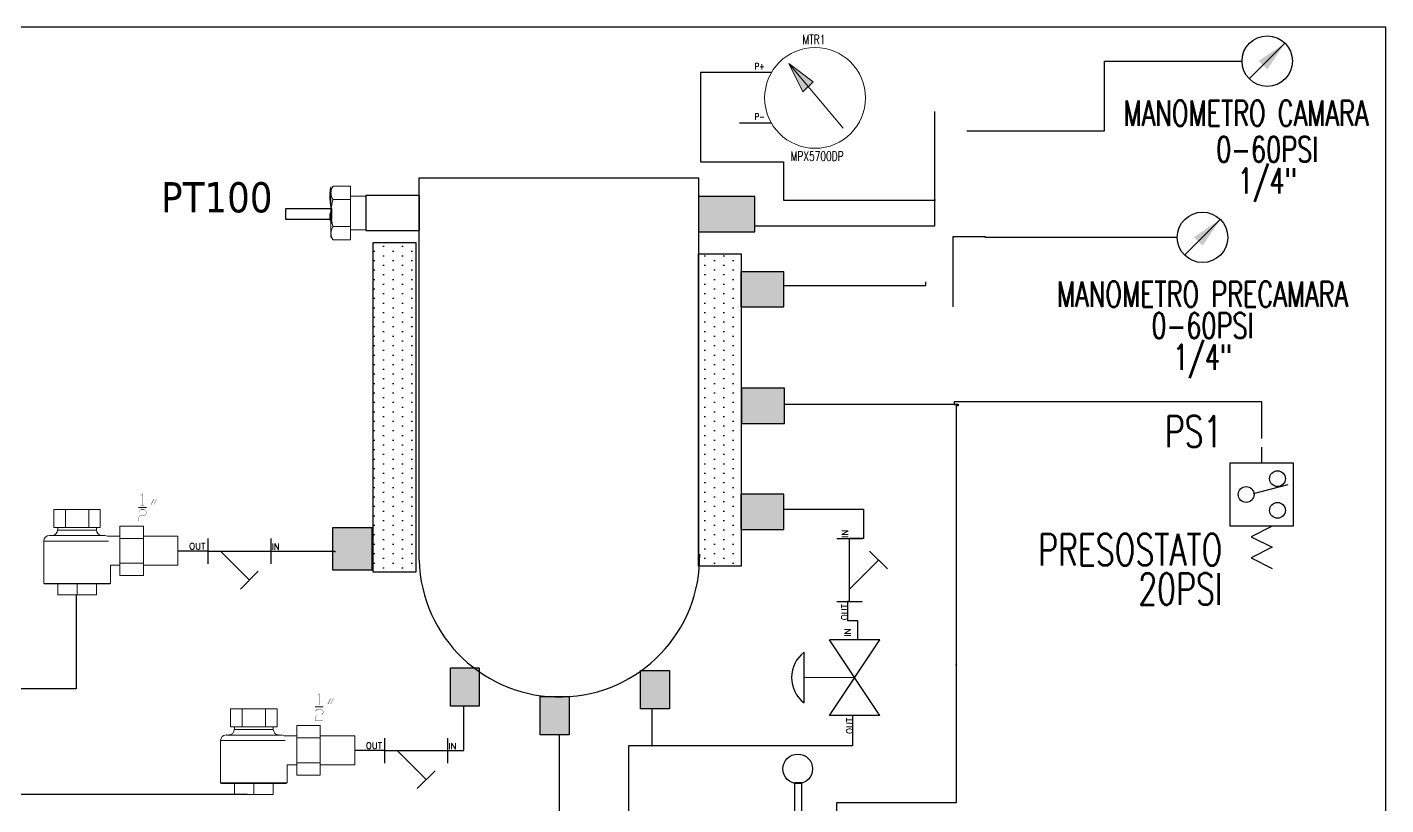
# Model space of a CAD drawing. Header units: millimetres. Extents: x 15 to 265, y 10 to 205.
# Drawn here: x 103.3 to 265, y 112.5 to 205 of the extents above; entities that cross this region are included whole.
import ezdxf
from ezdxf.enums import TextEntityAlignment as Align

# ---------------------------------------------------------------- set-up
doc = ezdxf.new("R2010")
doc.units = ezdxf.units.MM
for name, color, linetype in [('DESC', 250, 'Continuous'), ('SYMS', 7, 'Continuous'), ('TAGS', 250, 'Continuous'), ('TERMS', 123, 'Continuous'), ('WIRENO', 250, 'Continuous'), ('WIRES', 7, 'Continuous')]:
    doc.layers.add(name, color=color, linetype=linetype)
doc.styles.get("Standard").update_dxf_attribs({"font": 'tahoma.ttf'})
doc.styles.add('WD', font='romans.shx')
pattern_1 = [(90, (348.2018, -2.1999), (-1.125, 0.5625), [0, -1.125])]

# ---------------------------------------------------------------- blocks, each defined once
blk = doc.blocks.new('HVL1_PRESS_SW')
for p, q in [((0.0937, 0.2224), (0.0937, 0.2818)), ((0.0937, 0.125), (0.0937, 0.188)), ((-0.0313, -0.1258), (-0.0313, 0.125)), ((-0.0313, 0.125), (0.2188, 0.125)), ((0.2188, 0.125), (0.2188, -0.1258)), ((0.061, 0.0046), (0.1981, 0.0401)), ((0.2188, -0.1258), (-0.0313, -0.1258)), ((0.1352, -0.1258), (0.0523, -0.1673)), ((0.0523, -0.1673), (0.1352, -0.2094)), ((0.1352, -0.2094), (0.0523, -0.2509)), ((0.0523, -0.2509), (0.1352, -0.293))]:
    blk.add_line(p, q)
for centre in [(0.1559, 0.0628), (0.0316, -0.0001), (0.1559, -0.0629)]:
    blk.add_circle(centre, 0.0314)
at = {"style": 'WD', "width": 0.7}
for tag, height, p in [('INST', 0.125, (-0.0625, 0.5)), ('LOC', 0.125, (-0.0625, 0.3437)), ('TAG1', 0.125, (-0.0625, 0.1875)), ('TERM01', 0.0625, (-0.0625, 0.0312)), ('DESC1', 0.125, (-0.0625, -0.2812)), ('RATING1', 0.125, (0.775, -0.2812)), ('DESC2', 0.125, (-0.0625, -0.4375)), ('DESC3', 0.125, (-0.0625, -0.5938)), ('WDTAGALT', 0.125, (-0.0625, -0.75))]:
    blk.add_attdef(tag, text='', height=height, dxfattribs=at).set_placement(p, align=Align.RIGHT)
at = {"style": 'WD'}
for tag, p, height, flags in [('WDBLKNAM', (0.4053, 0.3437), 0.01, 9), ('X2TERM04', (0.0937, 0.2812), 0.005, 1), ('FAMILY', (0.4062, 0.3125), 0.01, 9), ('WDTYPE', (0.0625, 0.0625), 0.01, 1), ('X1TERM02', (0.1874, 0.0628), 0.005, 1), ('X4TERM01', (0, 0), 0.005, 1), ('X1TERM03', (0.1874, -0.0629), 0.005, 1)]:
    blk.add_attdef(tag, p, '', height=height, dxfattribs=dict(at, flags=flags))
at = {"style": 'WD', "width": 0.7}
for tag, p in [('TERM04', (0.125, 0.25)), ('TERM02', (0.25, 0.0937)), ('TERM03', (0.25, -0.0312))]:
    blk.add_attdef(tag, p, '', height=0.0625, dxfattribs=at)
at = {"linetype": 'Continuous', "style": 'WD', "flags": 9}
for tag, p in [('CAT', (0.4062, 0.2812)), ('ASSYCODE', (0.4062, 0.2188)), ('MFG', (0.4062, 0.25))]:
    blk.add_attdef(tag, p, '', height=0.01, dxfattribs=at)
at = {"style": 'WD'}
blk.add_attdef('XREF', (0.2812, -0.375), '', height=0.0625, dxfattribs=at)
at = {"style": 'WD', "width": 0.7}
blk.add_attdef('TERM05', text='', height=0.0625, dxfattribs=at).set_placement((0.125, -0.4062), align=Align.CENTER)
blk = doc.blocks.new('HGVA1_DIAPHRAGM_VALVE2')
at = {"color": 7, "linetype": 'Continuous', "lineweight": 0, "ltscale": 3.2258}
for p, q in [((-0.25, 0.5), (0.25, 0.5)), ((0, 0), (0, 0.5))]:
    blk.add_line(p, q, dxfattribs=at)
for p, q in [((-0.375, -0.25), (-0.375, 0.25)), ((-0.375, -0.25), (0.375, 0.25)), ((-0.375, 0.25), (0.375, -0.25)), ((0.375, -0.25), (0.375, 0.25))]:
    blk.add_line(p, q)
at = {"ltscale": 25.4, "flags": 128}
blk.add_lwpolyline([(0.25, 0.5, 0.5), (-0.25, 0.5)], format="xyb", close=True, dxfattribs=at)
at = {"style": 'WD', "flags": 1}
for tag, p in [('INST', (-0.469, 0.748)), ('LOC', (-0.469, 0.587)), ('TAG1', (-0.469, 0.378))]:
    blk.add_attdef(tag, text='', height=0.125, dxfattribs=at).set_placement(p, align=Align.RIGHT)
at = {"style": 'WD'}
blk.add_attdef('XREF', text='', height=0.0625, rotation=0.0625, dxfattribs=at).set_placement((0.518, 0.271), align=Align.TOP_CENTER)
blk.add_attdef('TERM01', text='', height=0.0625, dxfattribs=at).set_placement((-0.399, 0.018), align=Align.RIGHT)
for tag, p, height in [('X4TERM01', (-0.375, 0), 0.005), ('X1TERM02', (0.375, 0), 0.005), ('TERM02', (0.406, 0.036), 0.0625), ('RATING1', (0.388, -0.162), 0.125), ('DESC1', (0.388, -0.378), 0.125), ('DESC2', (0.388, -0.562), 0.125), ('DESC3', (0.388, -0.752), 0.125), ('WDTAGALT', (0.388, -0.907), 0.125)]:
    blk.add_attdef(tag, p, '', height=height, dxfattribs=at)
at = {"style": 'WD', "flags": 1}
for tag, p in [('WDTYPE', (-0.154, -0.127)), ('FAMILY', (-0.143, -0.17)), ('CAT', (-0.143, -0.215)), ('MFG', (-0.141, -0.246)), ('ASSYCODE', (-0.113, -0.275))]:
    blk.add_attdef(tag, text='', height=0.01, dxfattribs=at).set_placement(p, align=Align.CENTER)
blk = doc.blocks.new('HMT1_DIFFERENTIAL_PRESSURE_GAUGE')
blk.add_hatch(color=7).paths.add_polyline_path([(-0.26, 0.34), (-0.12, 0.06), (-0.02, 0.16)])
at = {"color": 7, "linetype": 'Continuous', "lineweight": 0, "ltscale": 645.15999}
for p, q in [((-0.26, 0.34), (0.28, -0.3)), ((-0.26, 0.34), (-0.12, 0.06)), ((-0.26, 0.34), (-0.02, 0.16)), ((-0.12, 0.06), (-0.02, 0.16))]:
    blk.add_line(p, q, dxfattribs=at)
for p, q in [((-0.437, 0.25), (-0.75, 0.25)), ((-0.437, -0.25), (-0.75, -0.25))]:
    blk.add_line(p, q)
at = {"color": 255, "linetype": 'Continuous', "lineweight": 0, "ltscale": 25.4, "flags": 128}
blk.add_lwpolyline([(-0.26, 0.34), (-0.12, 0.06), (-0.02, 0.16)], close=True, dxfattribs=at)
at = {"color": 7, "linetype": 'Continuous', "lineweight": 0, "ltscale": 645.15999}
blk.add_circle((0, 0), 0.5, dxfattribs=at)
at = {"style": 'WD', "width": 0.7}
for tag, p in [('INST', (-0.01, 0.781)), ('LOC', (-0.01, 0.656)), ('TAG1', (-0.01, 0.531)), ('DESC1', (0.021, -0.625)), ('DESC2', (0.021, -0.75)), ('DESC3', (0.021, -0.875)), ('WDTAGALT', (0.021, -1))]:
    blk.add_attdef(tag, text='', height=0.0938, dxfattribs=at).set_placement(p, align=Align.CENTER)
for tag, p in [('TERM01', (-0.5, 0.281)), ('TERM02', (-0.5, -0.219))]:
    blk.add_attdef(tag, text='', height=0.0625, dxfattribs=at).set_placement(p, align=Align.RIGHT)
at = {"style": 'WD'}
for tag, p, height, flags in [('X4TERM01', (-0.75, 0.25), 0.005, 1), ('X1TERM03', (0.5, 0), 0.005, 1), ('FAMILY', (-0.208, -0.062), 0.01, 9), ('X4TERM02', (-0.75, -0.25), 0.005, 1), ('WDBLKNAM', (-0.209, -0.188), 0.01, 9)]:
    blk.add_attdef(tag, p, '', height=height, dxfattribs=dict(at, flags=flags))
at = {"style": 'WD', "width": 0.7}
for tag, p, height in [('TERM03', (0.531, 0.031), 0.0625), ('RATING1', (0.469, -0.375), 0.0938)]:
    blk.add_attdef(tag, p, '', height=height, dxfattribs=at)
at = {"linetype": 'Continuous', "style": 'WD', "flags": 9}
for tag, p in [('CAT', (-0.208, -0.094)), ('MFG', (-0.208, -0.125)), ('ASSYCODE', (-0.208, -0.156))]:
    blk.add_attdef(tag, p, '', height=0.01, dxfattribs=at)
at = {"flags": 1}
blk.add_attdef('WDTYPE', (-0.219, -0.25), '', height=0.01, dxfattribs=at)
at = {"style": 'WD'}
blk.add_attdef('XREF', text='', height=0.0625, dxfattribs=at).set_placement((-0.438, -0.406), align=Align.RIGHT)
blk = doc.blocks.new('Trampo')
for points in [[(117.18, 260.47), (116.16, 260.47), (116.16, 260.53), (116.64, 260.53), (116.64, 263.49), (116.17, 263.03), (116.12, 263.08), (116.65, 263.61), (116.7, 263.61), (116.7, 260.53), (117.18, 260.53)], [(119.73, 262.17), (119, 260.7), (118.92, 260.75), (119.65, 262.2)], [(120.48, 262.17), (119.73, 260.7), (119.65, 260.75), (120.39, 262.2)], [(117.75, 258.35), (117.2, 257.8), (116.17, 257.8), (115.68, 257.31), (115.68, 256.33), (117.7, 256.33), (117.7, 256.27), (115.61, 256.27), (115.61, 257.34), (116.16, 257.87), (117.18, 257.87), (117.66, 258.37), (117.66, 258.86), (117.18, 259.34), (116.17, 259.34), (115.68, 258.85), (115.63, 258.9), (116.16, 259.43), (117.2, 259.43), (117.75, 258.88)]]:
    blk.add_hatch(color=7).paths.add_polyline_path(points)
at = {"color": 7, "linetype": 'Continuous', "lineweight": 20}
blk.add_lwpolyline([(115.59, 259.99), (117.71, 259.99), (117.71, 259.99)], dxfattribs=at)
at = {"color": 7, "linetype": 'Continuous', "lineweight": 15}
for points in [[(93.14, 259.47), (105.47, 259.47), (105.47, 254.69), (93.14, 254.69)], [(93.14, 254.69), (93.14, 259.47), (93.14, 259.47)], [(96.24, 254.69), (96.24, 259.47), (96.24, 259.47)], [(102.39, 254.69), (102.39, 259.47), (102.39, 259.47)], [(94.17, 254.69), (94.17, 253.97), (94.17, 253.97)], [(104.46, 253.97), (104.46, 254.69), (104.46, 254.69)], [(116.95, 255.02), (110.68, 255.02), (110.68, 241.9), (116.95, 241.9)], [(116.95, 255.02), (116.95, 241.9), (116.95, 241.9)], [(90.48, 251.05), (90.48, 239.82), (90.48, 239.82)], [(91.97, 252.49), (106.66, 252.49), (106.66, 252.49)], [(110.68, 252.31), (107.39, 252.31), (107.39, 252.31)], [(116.95, 251.77), (110.68, 251.77), (110.68, 251.77)], [(126.1, 252.31), (116.95, 252.31), (116.95, 252.31)], [(126.1, 252.31), (126.1, 244.62), (126.1, 244.62)], [(108.15, 239.82), (108.15, 244.62), (108.15, 244.62)], [(108.15, 244.62), (110.68, 244.62), (110.68, 244.62)], [(116.95, 245.16), (110.68, 245.16), (110.68, 245.16)], [(116.95, 244.62), (126.1, 244.62), (126.1, 244.62)], [(107.93, 239.65), (90.7, 239.65), (90.7, 239.65)], [(104.46, 239.65), (104.46, 236.73), (94.17, 236.73), (94.17, 239.65)], [(99.3, 239.65), (99.3, 236.73), (99.3, 236.73)]]:
    blk.add_lwpolyline(points, dxfattribs=at)
at = {"color": 8, "linetype": 'Continuous', "lineweight": 15}
for points in [[(94.17, 253.97), (104.46, 253.97), (104.46, 253.97)], [(107.64, 251.05), (90.48, 251.05), (90.48, 251.05)], [(90.48, 239.82), (108.15, 239.82), (108.15, 239.82)]]:
    blk.add_lwpolyline(points, dxfattribs=at)
at = {"color": 7, "linetype": 'Continuous', "lineweight": 15}
for points in [[(92.66, 252.53), (93.48, 252.53), (94.12, 253.19), (94.12, 254)], [(104.46, 254), (104.46, 253.19), (105.12, 252.53), (105.92, 252.53)], [(91.94, 252.53), (91.14, 252.53), (90.48, 251.88), (90.48, 251.07)], [(107.36, 252.34), (107.12, 252.46), (106.89, 252.53), (106.64, 252.53)], [(90.48, 239.85), (90.48, 239.74), (90.56, 239.65), (90.68, 239.65)], [(107.92, 239.65), (108.02, 239.65), (108.1, 239.74), (108.1, 239.85)]]:
    blk.add_open_spline(points, degree=3, dxfattribs=at)
blk = doc.blocks.new('HME1_PRESS_M')
blk.add_line((0.0361, -0.0879), (0.2129, 0.0889))
blk.add_circle((0.125, 0), 0.125)
blk.add_solid([(0.0821, 0.0015), (0.1255, -0.0419), (0.2129, 0.0889)])
at = {"style": 'WD', "width": 0.7}
for tag, p in [('INST', (0.125, 0.5)), ('LOC', (0.125, 0.3438)), ('TAG1', (0.125, 0.1875)), ('DESC1', (0.125, -0.3438)), ('DESC2', (0.125, -0.5)), ('DESC3', (0.125, -0.6562)), ('WDTAGALT', (0.125, -0.8125))]:
    blk.add_attdef(tag, text='', height=0.125, dxfattribs=at).set_placement(p, align=Align.CENTER)
blk.add_attdef('TERM01', text='', height=0.0625, dxfattribs=at).set_placement((-0.0322, 0.0313), align=Align.RIGHT)
at = {"style": 'WD'}
for tag, p, height, flags in [('WDTYPE', (0.0625, 0.0625), 0.01, 1), ('X4TERM01', (0, 0), 0.005, 1), ('WDBLKNAM', (0.1342, 0.0008), 0.01, 9), ('X1TERM02', (0.248, 0), 0.005, 1), ('FAMILY', (0.1303, -0.0348), 0.01, 9)]:
    blk.add_attdef(tag, p, '', height=height, dxfattribs=dict(at, flags=flags))
at = {"style": 'WD', "width": 0.7}
for tag, p, height in [('TERM02', (0.2803, 0.0313), 0.0625), ('RATING1', (0.2812, -0.1875), 0.125)]:
    blk.add_attdef(tag, p, '', height=height, dxfattribs=at)
at = {"style": 'WD'}
blk.add_attdef('XREF', text='', height=0.0625, dxfattribs=at).set_placement((-0.0312, -0.125), align=Align.RIGHT)
at = {"linetype": 'Continuous', "style": 'WD', "flags": 9}
for tag, p in [('CAT', (0.1303, -0.066)), ('MFG', (0.1283, -0.0855)), ('ASSYCODE', (0.1305, -0.1028))]:
    blk.add_attdef(tag, p, '', height=0.01, dxfattribs=at)
blk = doc.blocks.new('PT100')
at = {"color": 7, "linetype": 'Continuous', "lineweight": 15}
for p, q in [((12.6327, 10.9194), (12.5264, 10.9194)), ((12.5264, 10.9194), (12.5264, 10.8369)), ((12.6455, 10.8973), (12.6327, 10.9194)), ((12.5264, 10.8571), (12.4289, 10.8571)), ((12.6327, 10.8369), (12.5264, 10.8369)), ((12.5264, 10.8369), (12.5264, 10.6719)), ((12.6455, 10.8781), (12.6455, 10.8973)), ((12.6455, 10.7544), (12.6455, 10.8781)), ((12.6455, 10.6307), (12.6455, 10.7544)), ((12.4289, 10.6516), (12.5264, 10.6516)), ((12.6327, 10.6719), (12.5264, 10.6719)), ((12.5264, 10.6719), (12.5264, 10.5894)), ((12.6327, 10.5894), (12.5264, 10.5894)), ((12.6327, 10.5894), (12.6455, 10.6115)), ((12.6455, 10.6115), (12.6455, 10.6307))]:
    blk.add_line(p, q, dxfattribs=at)
blk.add_lwpolyline([(12.6419, 10.794), (12.9225, 10.794), (12.9225, 10.7263), (12.6419, 10.7263)], close=True)
for points, knots in [([(12.6327, 10.9194), (12.6366, 10.9126), (12.6398, 10.9058), (12.6443, 10.8921), (12.6455, 10.8851), (12.6455, 10.8781)], [0, 0, 0, 0, 0.5, 0.5, 1, 1, 1, 1]), ([(12.6455, 10.8781), (12.6455, 10.8746), (12.6452, 10.8711), (12.644, 10.8641), (12.6431, 10.8607), (12.6398, 10.8504), (12.6366, 10.8436), (12.6327, 10.8369)], [0, 0, 0, 0, 0.25, 0.25, 0.5, 0.5, 1, 1, 1, 1]), ([(12.6455, 10.7544), (12.6455, 10.7683), (12.6442, 10.7825), (12.6398, 10.81), (12.6366, 10.8235), (12.6327, 10.8369)], [0, 0, 0, 0, 0.5, 0.5, 1, 1, 1, 1]), ([(12.6327, 10.6719), (12.6366, 10.6853), (12.6398, 10.6991), (12.6443, 10.7266), (12.6455, 10.7404), (12.6455, 10.7544)], [0, 0, 0, 0, 0.5, 0.5, 1, 1, 1, 1]), ([(12.6327, 10.6719), (12.6366, 10.6651), (12.6398, 10.6584), (12.6443, 10.6446), (12.6455, 10.6377), (12.6455, 10.6307)], [0, 0, 0, 0, 0.5, 0.5, 1, 1, 1, 1]), ([(12.6455, 10.6307), (12.6455, 10.6272), (12.6452, 10.6236), (12.644, 10.6167), (12.6431, 10.6132), (12.6398, 10.6029), (12.6366, 10.5961), (12.6327, 10.5894)], [0, 0, 0, 0, 0.25, 0.25, 0.5, 0.5, 1, 1, 1, 1])]:
    blk.add_open_spline(points, degree=3, knots=knots, dxfattribs=at)
blk = doc.blocks.new('Valvula Tipo Anillo')
for p, q in [((7.8804, 11.2135), (7.8804, 11.5186)), ((7.8804, 11.5186), (8.084, 11.5186)), ((8.084, 11.5186), (8.0789, 11.2033))]:
    blk.add_line(p, q)
at = {"color": 7, "linetype": 'Continuous', "lineweight": 15}
for p, q in [((7.8781, 11.2101), (7.8781, 11.1126)), ((8.0836, 11.1126), (8.0836, 11.2101)), ((7.8159, 11.0063), (7.8159, 11.1126)), ((7.8983, 11.1126), (7.8159, 11.1126)), ((7.8983, 11.0063), (7.8983, 11.1126)), ((8.0633, 11.1126), (7.8983, 11.1126)), ((8.0633, 11.0063), (8.0633, 11.1126)), ((8.1458, 11.1126), (8.0633, 11.1126)), ((8.1458, 11.0063), (8.1458, 11.1126)), ((7.8159, 11.0063), (7.838, 10.9935)), ((7.838, 10.9935), (7.8571, 10.9935)), ((7.8571, 10.9935), (7.9808, 10.9935)), ((7.9808, 10.9935), (8.1046, 10.9935)), ((8.1046, 10.9935), (8.1237, 10.9935)), ((8.1237, 10.9935), (8.1458, 11.0063))]:
    blk.add_line(p, q, dxfattribs=at)
for points in [[(7.9619, 11.5205), (8.0102, 11.5205), (8.0102, 11.7134), (7.9619, 11.7134)], [(8.0975, 10.9955), (8.097, 10.8733), (7.8668, 10.8713), (7.8673, 10.9935)]]:
    blk.add_lwpolyline(points, close=True)
for centre, radius in [((7.9841, 11.8066), 0.0981), ((7.9136, 11.3814), 0.0185), ((8.0347, 11.3838), 0.0185)]:
    blk.add_circle(centre, radius)
for points, knots in [([(7.8571, 10.9935), (7.8536, 10.9935), (7.8501, 10.9938), (7.8431, 10.995), (7.8397, 10.9959), (7.8294, 10.9992), (7.8226, 11.0024), (7.8159, 11.0063)], [0, 0, 0, 0, 0.25, 0.25, 0.5, 0.5, 1, 1, 1, 1]), ([(7.8983, 11.0063), (7.8916, 11.0024), (7.8848, 10.9992), (7.8711, 10.9947), (7.8641, 10.9935), (7.8571, 10.9935)], [0, 0, 0, 0, 0.5, 0.5, 1, 1, 1, 1]), ([(7.8983, 11.0063), (7.9118, 11.0024), (7.9255, 10.9992), (7.953, 10.9947), (7.9669, 10.9935), (7.9808, 10.9935)], [0, 0, 0, 0, 0.5, 0.5, 1, 1, 1, 1]), ([(7.9808, 10.9935), (7.9948, 10.9935), (8.0089, 10.9948), (8.0365, 10.9992), (8.05, 11.0024), (8.0633, 11.0063)], [0, 0, 0, 0, 0.5, 0.5, 1, 1, 1, 1]), ([(8.1046, 10.9935), (8.1011, 10.9935), (8.0976, 10.9938), (8.0906, 10.995), (8.0871, 10.9959), (8.0768, 10.9992), (8.0701, 11.0024), (8.0633, 11.0063)], [0, 0, 0, 0, 0.25, 0.25, 0.5, 0.5, 1, 1, 1, 1]), ([(8.1458, 11.0063), (8.1391, 11.0024), (8.1323, 10.9992), (8.1185, 10.9947), (8.1116, 10.9935), (8.1046, 10.9935)], [0, 0, 0, 0, 0.5, 0.5, 1, 1, 1, 1])]:
    blk.add_open_spline(points, degree=3, knots=knots, dxfattribs=at)
blk = doc.blocks.new('HST1_STRAINER_Y_TYPE')
at = {"ltscale": 3.2258}
for p, q in [((0, 0.125), (0, -0.125)), ((0.625, 0.125), (0.625, -0.125)), ((0, 0), (0.625, 0)), ((0.125, 0), (0.412, -0.287)), ((0.324, -0.376), (0.501, -0.199))]:
    blk.add_line(p, q, dxfattribs=at)
at = {"style": 'WD', "flags": 1}
for tag, height, p in [('INST', 0.125, (0.33, 0.71)), ('LOC', 0.125, (0.306, 0.549)), ('TAG1', 0.125, (0.324, 0.34)), ('FAMILY', 0.01, (1.09, 0.044)), ('CAT', 0.01, (1.09, -0.001)), ('WDTYPE', 0.01, (1.102, -0.093)), ('MFG', 0.01, (1.092, -0.032)), ('ASSYCODE', 0.01, (1.12, -0.061))]:
    blk.add_attdef(tag, text='', height=height, dxfattribs=at).set_placement(p, align=Align.CENTER)
at = {"style": 'WD'}
for tag, height, p in [('WDTAGALT', 0.125, (0.035, 0.2)), ('TERM01', 0.0625, (-0.024, 0.018))]:
    blk.add_attdef(tag, text='', height=height, dxfattribs=at).set_placement(p, align=Align.RIGHT)
for tag, p, height in [('RATING1', (0.6, 0.18), 0.125), ('X4TERM01', (0, 0), 0.005), ('X1TERM03', (0.625, 0), 0.005), ('TERM03', (0.632, 0.013), 0.0625), ('DESC1', (-0.666, -0.258), 0.125), ('DESC2', (-0.666, -0.442), 0.125), ('X8TERM02', (0.412, -0.287), 0.005), ('TERM02', (0.447, -0.365), 0.0625), ('DESC3', (-0.666, -0.632), 0.125)]:
    blk.add_attdef(tag, p, '', height=height, dxfattribs=at)
blk.add_attdef('XREF', text='', height=0.0625, rotation=0.0625, dxfattribs=at).set_placement((0.649, -0.434), align=Align.TOP_CENTER)
blk = doc.blocks.new('WDDOT')
for radius in [0.03, 0.0187, 0.00929]:
    blk.add_circle((0, 0), radius)

msp = doc.modelspace()

# ---------------------------------------------------------------- hatches: boundary and pattern name
h = msp.add_hatch()
h.set_pattern_fill('DOTS', color=256, scale=18, angle=90)
h.set_pattern_definition(pattern_1)
h.paths.add_polyline_path([(144.43, 140.18), (149.59, 140.18), (149.59, 179.34), (144.43, 179.34)])
h = msp.add_hatch()
h.set_pattern_fill('DOTS', color=256, scale=18, angle=90)
h.set_pattern_definition(pattern_1)
h.paths.add_polyline_path([(183.18, 141.97), (183.14, 140.92), (188.3, 140.92), (188.3, 177.97), (183.18, 177.97)])
h = msp.add_hatch(color=256)
h.dxf.hatch_style = 1
h.paths.add_polyline_path([(193.35, 149.43), (188.3, 149.43), (188.3, 145.24), (193.35, 145.24)])
h.paths.add_polyline_path([(193.35, 171.71), (193.35, 175.9), (188.3, 175.9), (188.3, 171.71)])
h = msp.add_hatch(color=256)
h.dxf.hatch_style = 1
h.paths.add_polyline_path([(139.62, 145.42), (139.62, 140.43), (144.33, 140.43), (144.33, 145.42)])
h = msp.add_hatch(color=256)
h.dxf.hatch_style = 1
h.paths.add_polyline_path([(153.66, 128.78), (153.66, 124.21), (157.09, 124.21), (157.09, 128.63, -0.009743), (156.45, 128.78)])
h = msp.add_hatch(color=256)
h.dxf.hatch_style = 1
h.paths.add_polyline_path([(176.29, 128.46), (176.29, 123.89), (179.72, 123.89), (179.72, 128.46)])
h = msp.add_hatch(color=256)
h.dxf.hatch_style = 1
h.paths.add_polyline_path([(164.35, 125.35), (164.35, 120.78), (167.78, 120.78), (167.78, 125.35)])
at = {"layer": 'WIRENO'}
h = msp.add_hatch(color=7, dxfattribs=at)
h.dxf.hatch_style = 1
h.paths.add_polyline_path([(183.19, 184.84), (183.19, 180.65), (189.91, 180.65), (189.91, 184.84)])
h = msp.add_hatch(color=7, dxfattribs=at)
h.dxf.hatch_style = 1
h.paths.add_polyline_path([(188.3, 157.85), (193.44, 157.85), (193.44, 162.04), (188.3, 162.04)])

# ---------------------------------------------------------------- linework, layer by layer
at = {"color": 7, "linetype": 'Continuous'}
for p, q in [((265, 205), (15, 205)), ((265, 10), (265, 205))]:
    msp.add_line(p, q, dxfattribs=at)
for p, q in [((149.92, 187.08), (181.06, 187.08)), ((149.92, 141.58), (149.92, 187.08)), ((181.06, 187.08), (182.12, 187.08)), ((182.12, 187.08), (183.18, 187.08)), ((183.18, 187.08), (183.18, 141.97)), ((149.94, 141.58), (149.92, 141.59)), ((149.94, 141.58), (149.94, 141.58)), ((150.1, 139.72), (150.06, 139.72))]:
    msp.add_line(p, q)
for points in [[(149.99, 180.81), (149.99, 184.99), (143.57, 184.99), (143.57, 180.81)], [(189.91, 180.65), (189.91, 184.84), (183.19, 184.84), (183.19, 180.65)], [(149.59, 140.18), (149.59, 179.34), (144.43, 179.34), (144.43, 140.18)], [(188.3, 140.92), (188.3, 177.97), (183.14, 177.97), (183.14, 140.92)], [(193.35, 171.71), (193.35, 175.9), (188.21, 175.9), (188.21, 171.71)], [(193.44, 157.85), (193.44, 162.04), (188.3, 162.04), (188.3, 157.85)], [(193.35, 145.24), (193.35, 149.43), (188.21, 149.43), (188.21, 145.24)], [(144.33, 140.43), (144.33, 145.42), (139.62, 145.42), (139.62, 140.43)], [(153.66, 124.21), (153.66, 128.78), (157.09, 128.78), (157.09, 124.21)], [(176.29, 123.89), (176.29, 128.46), (179.72, 128.46), (179.72, 123.89)], [(164.35, 120.78), (164.35, 125.35), (167.78, 125.35), (167.78, 120.78)]]:
    msp.add_lwpolyline(points, close=True)
msp.add_arc((166.63, 142), 16.7, 181.4356, 1.0609)
at = {"color": 7, "linetype": 'Continuous', "lineweight": 15}
for points, knots in [([(139.42, 186), (139.39, 185.89), (139.37, 185.78), (139.35, 185.64), (139.35, 185.62), (139.34, 185.59)], [0.2910405, 0.2910405, 0.2910405, 0.2910405, 0.5, 0.5, 0.5475819, 0.5475819, 0.5475819, 0.5475819]), ([(139.42, 186), (139.39, 185.89), (139.37, 185.78), (139.35, 185.64), (139.35, 185.62), (139.34, 185.59)], [0.2910405, 0.2910405, 0.2910405, 0.2910405, 0.5, 0.5, 0.5475819, 0.5475819, 0.5475819, 0.5475819]), ([(139.29, 182.46), (139.29, 182.52), (139.29, 182.59), (139.32, 182.73), (139.33, 182.8), (139.4, 183), (139.46, 183.13), (139.54, 183.26)], [0.0002486, 0.0002486, 0.0002486, 0.0002486, 0.25, 0.25, 0.5, 0.5, 1, 1, 1, 1]), ([(139.29, 182.56), (139.3, 182.59), (139.3, 182.63), (139.31, 182.69), (139.32, 182.73), (139.33, 182.76)], [0.1251088, 0.1251088, 0.1251088, 0.1251088, 0.25, 0.25, 0.3750777, 0.3750777, 0.3750777, 0.3750777]), ([(139.29, 182.56), (139.3, 182.59), (139.3, 182.63), (139.31, 182.69), (139.32, 182.73), (139.33, 182.76)], [0.1251088, 0.1251088, 0.1251088, 0.1251088, 0.25, 0.25, 0.3750777, 0.3750777, 0.3750777, 0.3750777]), ([(139.33, 182.76), (139.34, 182.8), (139.35, 182.83), (139.37, 182.9), (139.38, 182.93), (139.39, 182.96)], [0.3750777, 0.3750777, 0.3750777, 0.3750777, 0.5, 0.5, 0.6250466, 0.6250466, 0.6250466, 0.6250466]), ([(139.33, 182.76), (139.34, 182.8), (139.35, 182.83), (139.37, 182.9), (139.38, 182.93), (139.39, 182.96)], [0.3750777, 0.3750777, 0.3750777, 0.3750777, 0.5, 0.5, 0.6250466, 0.6250466, 0.6250466, 0.6250466]), ([(139.35, 184.09), (139.35, 184.08), (139.35, 184.06), (139.4, 183.78), (139.46, 183.52), (139.54, 183.26)], [0.4729368, 0.4729368, 0.4729368, 0.4729368, 0.5, 0.5, 1, 1, 1, 1]), ([(139.35, 184.08), (139.35, 184.07), (139.35, 184.06), (139.38, 183.92), (139.4, 183.79), (139.43, 183.66)], [0.4810336, 0.4810336, 0.4810336, 0.4810336, 0.5, 0.5, 0.743222, 0.743222, 0.743222, 0.743222]), ([(139.35, 184.08), (139.35, 184.07), (139.35, 184.06), (139.38, 183.92), (139.4, 183.79), (139.43, 183.66)], [0.4810336, 0.4810336, 0.4810336, 0.4810336, 0.5, 0.5, 0.743222, 0.743222, 0.743222, 0.743222]), ([(139.54, 181.65), (139.46, 181.79), (139.4, 181.92), (139.31, 182.19), (139.29, 182.32), (139.29, 182.46)], [0, 0, 0, 0, 0.5, 0.5, 0.9997524, 0.9997524, 0.9997524, 0.9997524]), ([(139.39, 181.95), (139.38, 181.99), (139.37, 182.02), (139.34, 182.09), (139.34, 182.12), (139.33, 182.15)], [0.3749536, 0.3749536, 0.3749536, 0.3749536, 0.5, 0.5, 0.6249226, 0.6249226, 0.6249226, 0.6249226]), ([(139.39, 181.95), (139.38, 181.99), (139.37, 182.02), (139.34, 182.09), (139.34, 182.12), (139.33, 182.15)], [0.3749536, 0.3749536, 0.3749536, 0.3749536, 0.5, 0.5, 0.6249226, 0.6249226, 0.6249226, 0.6249226])]:
    msp.add_open_spline(points, degree=3, knots=knots, dxfattribs=at)
for points in [[(139.32, 185.41), (139.3, 185.23), (139.29, 185.05), (139.29, 184.86)], [(139.3, 185.2), (139.29, 185.09), (139.29, 184.98), (139.29, 184.86)], [(139.3, 185.2), (139.29, 185.09), (139.29, 184.98), (139.29, 184.86)], [(139.29, 184.86), (139.29, 184.86), (139.29, 184.86), (139.29, 184.86)], [(139.29, 184.86), (139.29, 184.86), (139.29, 184.86), (139.29, 184.86)], [(139.29, 184.86), (139.29, 184.61), (139.31, 184.35), (139.35, 184.09)], [(139.29, 184.86), (139.29, 184.73), (139.29, 184.6), (139.31, 184.46)], [(139.29, 184.86), (139.29, 184.86), (139.29, 184.86), (139.29, 184.86)], [(139.29, 184.86), (139.29, 184.86), (139.29, 184.86), (139.29, 184.86)], [(139.29, 184.86), (139.29, 184.73), (139.29, 184.6), (139.31, 184.46)], [(139.29, 184.86), (139.29, 184.86), (139.29, 184.86), (139.29, 184.86)], [(139.29, 184.86), (139.29, 184.86), (139.29, 184.86), (139.29, 184.86)], [(139.32, 185.41), (139.31, 185.34), (139.31, 185.27), (139.3, 185.2)], [(139.32, 185.41), (139.31, 185.34), (139.31, 185.27), (139.3, 185.2)], [(139.31, 184.46), (139.32, 184.34), (139.33, 184.22), (139.35, 184.09)], [(139.31, 184.46), (139.32, 184.34), (139.33, 184.22), (139.35, 184.09)], [(139.34, 185.59), (139.33, 185.53), (139.33, 185.47), (139.32, 185.41)], [(139.34, 185.59), (139.33, 185.53), (139.33, 185.47), (139.32, 185.41)], [(139.35, 184.09), (139.35, 184.09), (139.35, 184.08), (139.35, 184.08)], [(139.35, 184.09), (139.35, 184.09), (139.35, 184.08), (139.35, 184.08)], [(139.39, 182.96), (139.42, 183.03), (139.45, 183.09), (139.48, 183.16)], [(139.39, 182.96), (139.42, 183.03), (139.45, 183.09), (139.48, 183.16)], [(139.43, 183.66), (139.46, 183.53), (139.5, 183.39), (139.54, 183.26)], [(139.43, 183.66), (139.46, 183.53), (139.5, 183.39), (139.54, 183.26)], [(139.48, 183.16), (139.5, 183.19), (139.52, 183.23), (139.54, 183.26)], [(139.48, 183.16), (139.5, 183.19), (139.52, 183.23), (139.54, 183.26)], [(139.29, 182.46), (139.29, 182.49), (139.29, 182.52), (139.29, 182.56)], [(139.29, 182.46), (139.29, 182.49), (139.29, 182.52), (139.29, 182.56)], [(139.29, 182.46), (139.29, 182.46), (139.29, 182.46), (139.29, 182.46)], [(139.29, 182.46), (139.29, 182.46), (139.29, 182.46), (139.29, 182.46)], [(139.29, 182.46), (139.29, 182.46), (139.29, 182.46), (139.29, 182.46)], [(139.29, 182.35), (139.29, 182.39), (139.29, 182.42), (139.29, 182.46)], [(139.29, 182.46), (139.29, 182.46), (139.29, 182.46), (139.29, 182.46)], [(139.29, 182.46), (139.29, 182.46), (139.29, 182.46), (139.29, 182.46)], [(139.29, 182.35), (139.29, 182.39), (139.29, 182.42), (139.29, 182.46)], [(139.29, 182.46), (139.29, 182.46), (139.29, 182.46), (139.29, 182.46)], [(139.33, 182.15), (139.31, 182.22), (139.3, 182.29), (139.29, 182.35)], [(139.33, 182.15), (139.31, 182.22), (139.3, 182.29), (139.29, 182.35)], [(139.43, 181.85), (139.42, 181.89), (139.4, 181.92), (139.39, 181.95)], [(139.43, 181.85), (139.42, 181.89), (139.4, 181.92), (139.39, 181.95)], [(139.48, 181.75), (139.47, 181.79), (139.45, 181.82), (139.43, 181.85)], [(139.48, 181.75), (139.47, 181.79), (139.45, 181.82), (139.43, 181.85)], [(139.54, 181.65), (139.52, 181.69), (139.5, 181.72), (139.48, 181.75)], [(139.54, 181.65), (139.52, 181.69), (139.5, 181.72), (139.48, 181.75)]]:
    msp.add_open_spline(points, degree=3, dxfattribs=at)
at = {"layer": 'WIRES'}
for p, q in [((231.5, 192.66), (231.5, 200.96)), ((231.5, 200.96), (247.88, 200.96)), ((188.06, 199.59), (183.42, 199.59)), ((183.42, 199.59), (183.42, 188.97)), ((211.33, 181.36), (211.33, 194.96)), ((215.12, 192.66), (231.5, 192.66)), ((183.42, 188.97), (193.32, 188.97)), ((193.32, 188.97), (193.32, 184.43)), ((193.32, 184.43), (211.33, 184.43)), ((189.91, 181.36), (211.33, 181.36)), ((217.33, 180.04), (213.47, 180.04)), ((213.47, 180.04), (213.47, 171.72)), ((217.33, 179.99), (217.33, 180.04)), ((240.18, 179.99), (217.33, 179.99)), ((210.23, 174.28), (210.23, 174.71)), ((193.35, 174.28), (210.23, 174.28)), ((193.44, 160.16), (214.08, 160.16)), ((250.23, 160.41), (213.61, 160.41)), ((213.61, 160.41), (213.61, 160.11)), ((213.61, 160.11), (214.08, 160.11)), ((214.08, 160.16), (214.08, 159.95)), ((250.23, 157.83), (250.23, 160.41)), ((214.08, 159.95), (213.87, 159.95)), ((213.87, 159.95), (213.87, 112.7)), ((193.35, 147.66), (202.81, 147.66)), ((202.81, 147.66), (202.81, 144.14)), ((202.81, 144.14), (201.16, 144.14)), ((124.78, 142.64), (121.27, 142.64)), ((132.28, 142.64), (139.9, 142.64)), ((139.9, 142.64), (139.9, 142.53)), ((109.12, 137.43), (109.12, 126.27)), ((201.16, 136.64), (200.91, 136.64)), ((200.91, 136.64), (200.91, 134.38)), ((200.91, 134.38), (202.11, 134.38)), ((202.11, 134.38), (202.11, 132.11)), ((202.11, 132.11), (201.76, 132.11)), ((109.12, 126.27), (86.82, 126.27)), ((155.24, 118.91), (155.24, 124.2)), ((177.66, 119.47), (177.66, 123.9)), ((201.76, 123.11), (201.51, 123.11)), ((201.51, 123.11), (201.51, 119.47)), ((166.59, 120.78), (166.59, 102.59)), ((142.31, 118.91), (142.31, 119.01)), ((145.82, 118.91), (142.31, 118.91)), ((153.32, 118.91), (155.24, 118.91)), ((177.72, 119.47), (174.84, 119.47)), ((174.84, 119.47), (174.84, 101.2)), ((201.51, 119.47), (177.66, 119.47)), ((129.49, 113.69), (98.58, 113.69)), ((213.87, 112.7), (199.6, 112.7)), ((199.6, 112.7), (199.6, 95.89))]:
    msp.add_line(p, q, dxfattribs=at)

# ---------------------------------------------------------------- block references
at = {"xscale": 19.44, "yscale": 19.44, "zscale": 19.44, "rotation": 180}
msp.add_blockref('PT100', (385.27, 391.95), dxfattribs=at)
for name, p, xscale, yscale, zscale in [('Trampo', (64.71, 31.33), 0.4482, 0.4482, 0.4482), ('Trampo', (85.75, 7.59), 0.4482, 0.4482, 0.4482), ('Valvula Tipo Anillo', (51.29, -95.78), 18, 18, 18)]:
    msp.add_blockref(name, p, dxfattribs=dict(xscale=xscale, yscale=yscale, zscale=zscale))
at = {"layer": 'SYMS'}
ref = msp.add_blockref('HMT1_DIFFERENTIAL_PRESSURE_GAUGE', (197.06, 196.59), dxfattribs=dict(at, xscale=12, yscale=12, zscale=12))
ref.add_attrib('DESC1', 'MPX5700DP', dxfattribs={"layer": 'DESC', "height": 1.126, "style": 'WD', "width": 0.7}).set_placement((197.31, 189.09), align=Align.CENTER)
ref.add_attrib('TAG1', 'MTR1', dxfattribs={"layer": 'TAGS', "height": 1.126, "style": 'WD', "width": 0.7}).set_placement((196.93, 202.97), align=Align.CENTER)
ref.add_attrib('TERM02', 'P-', dxfattribs={"layer": 'TERMS', "height": 0.75, "style": 'WD', "width": 0.7}).set_placement((191.06, 193.97), align=Align.RIGHT)
ref.add_attrib('TERM01', 'P+', dxfattribs={"layer": 'TERMS', "height": 0.75, "style": 'WD', "width": 0.7}).set_placement((191.06, 199.97), align=Align.RIGHT)
ref = msp.add_blockref('HME1_PRESS_M', (247.88, 200.96), dxfattribs=dict(at, xscale=24, yscale=24, zscale=24))
ref.add_attrib('DESC1', 'MANOMETRO CAMARA', dxfattribs={"layer": 'DESC', "height": 3, "style": 'WD', "width": 0.7}).set_placement((248.35, 193.26), align=Align.CENTER)
ref.add_attrib('DESC2', '0-60PSI', dxfattribs={"layer": 'DESC', "height": 3, "style": 'WD', "width": 0.7}).set_placement((250.88, 188.96), align=Align.CENTER)
ref.add_attrib('DESC3', '1/4"', dxfattribs={"layer": 'DESC', "height": 3, "style": 'WD', "width": 0.7}).set_placement((250.88, 185.21), align=Align.CENTER)
for p in [(211.33, 184.43), (217.33, 180.04), (217.33, 180.04), (217.33, 180.04), (217.33, 179.99), (214.08, 160.11), (213.87, 129.12), (177.66, 119.47)]:
    msp.add_blockref('WDDOT', p, dxfattribs=at)
ref = msp.add_blockref('HME1_PRESS_M', (240.18, 179.99), dxfattribs=dict(at, xscale=24, yscale=24, zscale=24))
ref.add_attrib('DESC1', 'MANOMETRO PRECAMARA', dxfattribs={"layer": 'DESC', "height": 3, "style": 'WD', "width": 0.7}).set_placement((243.18, 171.74), align=Align.CENTER)
ref.add_attrib('DESC2', '0-60PSI', dxfattribs={"layer": 'DESC', "height": 3, "style": 'WD', "width": 0.7}).set_placement((243.18, 167.99), align=Align.CENTER)
ref.add_attrib('DESC3', '1/4"', dxfattribs={"layer": 'DESC', "height": 3, "style": 'WD', "width": 0.7}).set_placement((243.18, 164.24), align=Align.CENTER)
ref = msp.add_blockref('HVL1_PRESS_SW', (247.42, 149.39), dxfattribs=dict(at, xscale=30, yscale=30, zscale=30))
ref.add_attrib('TAG1', 'PS1', dxfattribs={"layer": 'TAGS', "height": 3.75, "style": 'WD', "width": 0.7}).set_placement((245.54, 155.02), align=Align.RIGHT)
ref.add_attrib('DESC2', '20PSI', dxfattribs={"layer": 'DESC', "height": 3.75, "style": 'WD', "width": 0.7}).set_placement((245.54, 136.27), align=Align.RIGHT)
ref.add_attrib('DESC1', 'PRESOSTATO', dxfattribs={"layer": 'DESC', "height": 3.75, "style": 'WD', "width": 0.7}).set_placement((245.54, 140.96), align=Align.RIGHT)
ref = msp.add_blockref('HST1_STRAINER_Y_TYPE', (124.78, 142.64), dxfattribs=dict(at, xscale=12, yscale=12, zscale=12))
ref.add_attrib('TERM01', 'OUT', dxfattribs={"layer": 'TERMS', "height": 0.75, "style": 'WD'}).set_placement((124.49, 142.86), align=Align.RIGHT)
ref.add_attrib('TERM03', 'IN', (132.37, 142.8), dxfattribs={"layer": 'TERMS', "height": 0.75, "style": 'WD'})
ref = msp.add_blockref('HST1_STRAINER_Y_TYPE', (201.16, 136.64), dxfattribs=dict(at, xscale=12, yscale=12, zscale=12, rotation=90))
ref.add_attrib('TERM01', 'OUT', dxfattribs={"layer": 'TERMS', "height": 0.75, "rotation": 90, "style": 'WD'}).set_placement((200.94, 136.35), align=Align.RIGHT)
ref.add_attrib('TERM03', 'IN', (201, 144.23), dxfattribs={"layer": 'TERMS', "height": 0.75, "rotation": 90, "style": 'WD'})
ref = msp.add_blockref('HGVA1_DIAPHRAGM_VALVE2', (201.76, 127.61), dxfattribs=dict(at, xscale=12, yscale=12, zscale=12, rotation=90))
ref.add_attrib('TERM01', 'OUT', dxfattribs={"layer": 'TERMS', "height": 0.75, "rotation": 90, "style": 'WD'}).set_placement((201.54, 122.82), align=Align.RIGHT)
ref.add_attrib('TERM02', 'IN', (201.33, 132.48), dxfattribs={"layer": 'TERMS', "height": 0.75, "rotation": 90, "style": 'WD'})
ref = msp.add_blockref('HST1_STRAINER_Y_TYPE', (145.82, 118.91), dxfattribs=dict(at, xscale=12, yscale=12, zscale=12))
ref.add_attrib('TERM01', 'OUT', dxfattribs={"layer": 'TERMS', "height": 0.75, "style": 'WD'}).set_placement((145.52, 119.13), align=Align.RIGHT)
ref.add_attrib('TERM03', 'IN', (153.41, 119.07), dxfattribs={"layer": 'TERMS', "height": 0.75, "style": 'WD'})

# ---------------------------------------------------------------- texts
at = {"insert": (119.22, 186.56), "char_height": 3.6, "attachment_point": 1}
msp.add_mtext_dynamic_manual_height_columns('PT100', width=1.9892, gutter_width=1, heights=[0], dxfattribs=at)

doc.saveas('drawing.dxf')
